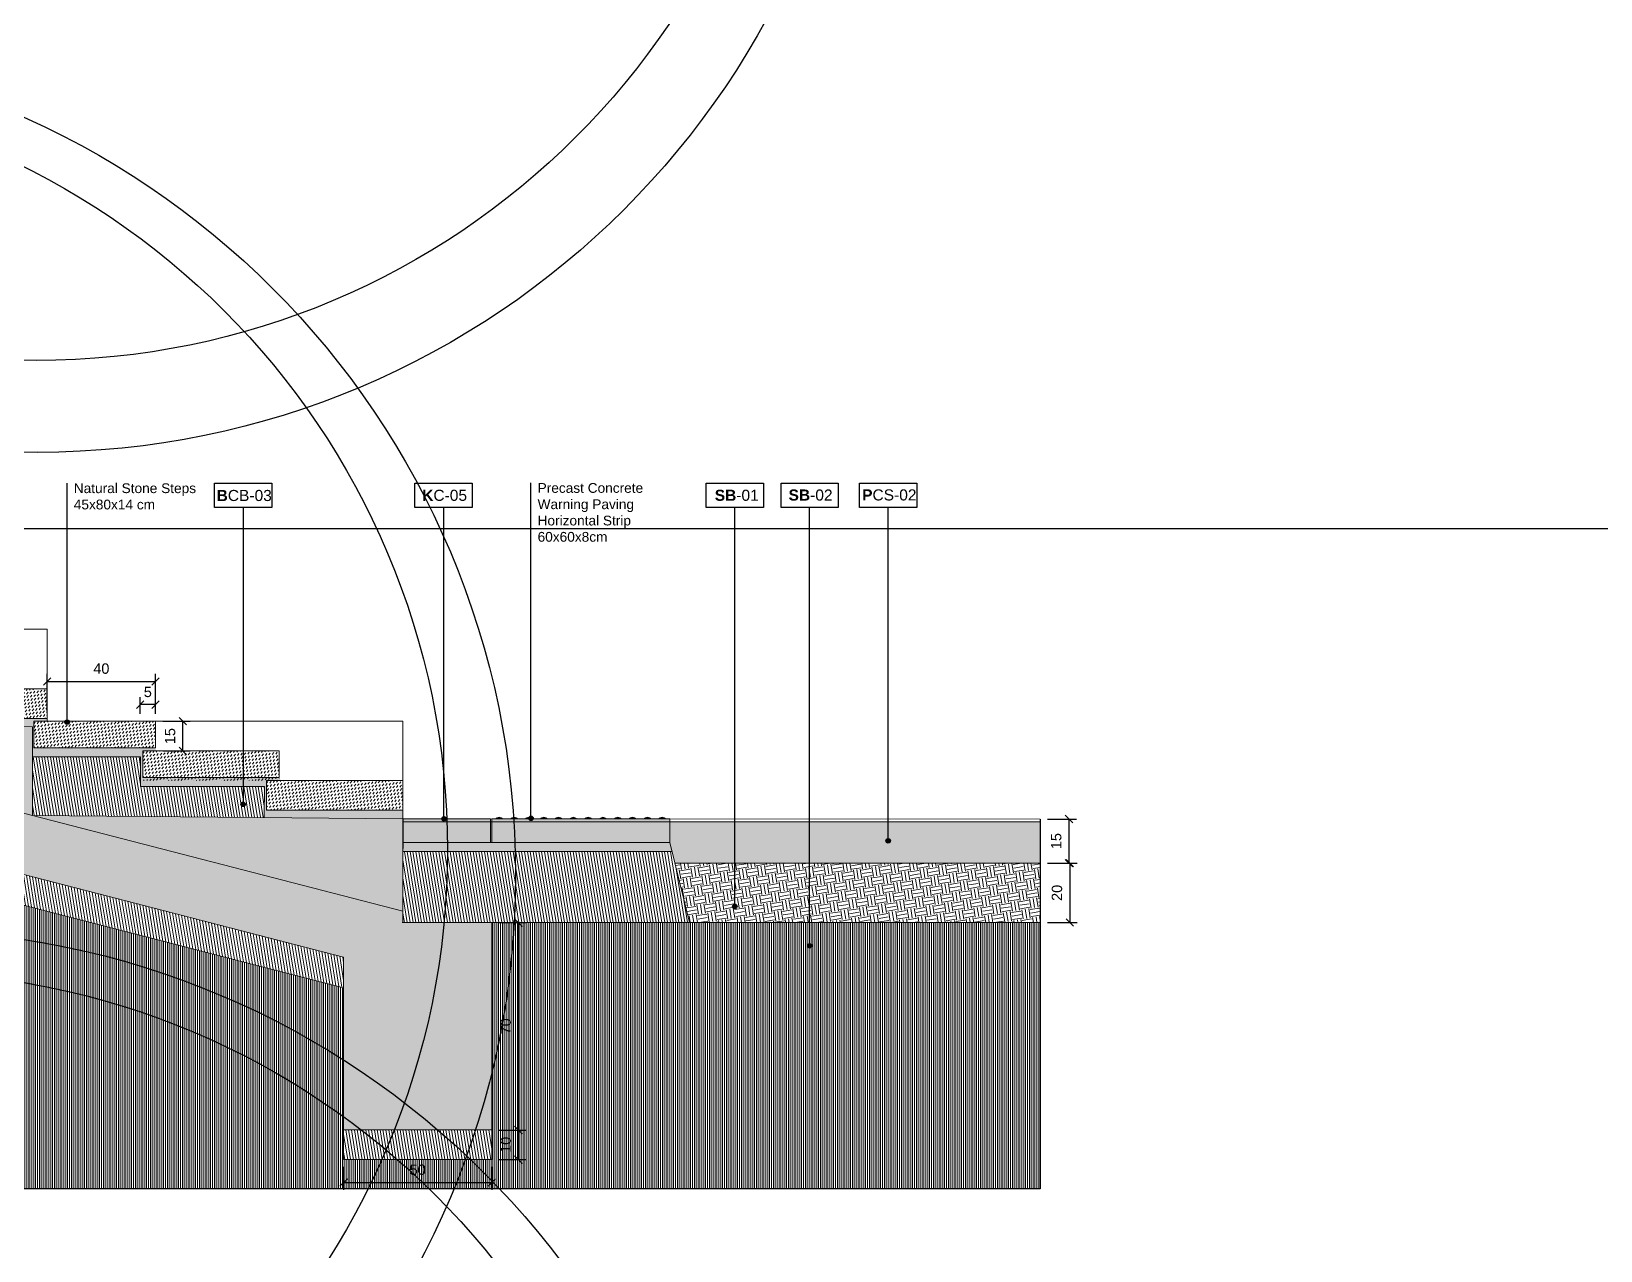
# Model space of a CAD drawing. Header units: metres. Extents: x -325 to 301, y -147 to 149.
# Drawn here: x 76.84 to 82.13, y 41.02 to 45.14 of the extents above; entities that cross this region are included whole.
import ezdxf

# ---------------------------------------------------------------- set-up
doc = ezdxf.new("R2010")
doc.units = ezdxf.units.M
doc.layers.get('Defpoints').update_dxf_attribs({"lineweight": 13})
for name, color, linetype, plot in [('-aux', 50, 'Continuous', False), ('-AUX_MON', 3, 'Continuous', False), ('-AUX_RIM', 2, 'Continuous', False), ('00-AUX', 50, 'Continuous', False)]:
    doc.layers.add(name, color=color, linetype=linetype, plot=plot)
for name, color, linetype, true_color in [('0-TX-1_25', 7, 'Continuous', 0x3f4f7f), ('3-TR-paviment fort', 7, 'Continuous', 0xd1d1d1), ('EIT_3 TR sorra', 7, 'Continuous', 0xd8ceb0)]:
    doc.layers.add(name, color=color, linetype=linetype, true_color=true_color)
doc.layers.add('03-TR-Paviment_08_Natural Stone Bleachers', color=7, linetype='Continuous', lineweight=5, true_color=0xafad9d)
doc.layers.add('3-TR tot_u', color=7, linetype='Continuous', lineweight=5, true_color=0x787878)
for name, color, linetype, lineweight in [('1-CM', 7, 'Continuous', 0), ('3-TR Formigó', 252, 'Continuous', 0), ('3-TR Seleccionat', 44, 'Continuous', 0), ('3-TR Tot-u', 37, 'Continuous', 0)]:
    doc.layers.add(name, color=color, linetype=linetype, lineweight=lineweight)
for name, color, linetype in [('1-SECCIÓ', 1, 'Continuous'), ('A-KEYPLAN_HATCH', 7, 'Continuous'), ('A_TEXT_2', 7, 'Continuous')]:
    doc.layers.add(name, color=color, linetype=linetype)
doc.styles.get("Standard").update_dxf_attribs({"font": 'arial.ttf'})
doc.dimstyles.new('ISO-25', dxfattribs={"dimtxt": 0.1, "dimasz": 0.1, "dimexe": 0.1, "dimexo": 0.1, "dimgap": 0.1, "dimtad": 1, "dimdec": 0, "dimlfac": 100, "dimzin": 9, "dimtxsty": 'Standard', "dimblk": 'OBLIQUE', "dimcen": 0.1, "dimadec": 0, "dimazin": 0, "dimtfac": 1, "dimtdec": 0, "dimtmove": 0, "dimatfit": 3, "dimldrblk": 'OBLIQUE', "dimfxl": 1, "dimarcsym": 0})

# ---------------------------------------------------------------- blocks, each defined once
blk = doc.blocks.new('hatch keyplan 2')
at = {"layer": 'A-KEYPLAN_HATCH'}
blk.add_lwpolyline([(0, 0.00548), (0.01287, 0.00548), (0.01287, 0), (0, 0)], close=True, dxfattribs=at)
blk = doc.blocks.new('hatch keyplan')
at = {"layer": 'A-KEYPLAN_HATCH'}
blk.add_blockref('hatch keyplan 2', (1.43058, 0.85215), dxfattribs=at)
blk = doc.blocks.new('SB-01')
at = {"layer": 'A-KEYPLAN_HATCH'}
blk.add_blockref('hatch keyplan', (-1.43058, -0.85215), dxfattribs=at)
at = {"layer": 'A_TEXT_2', "insert": (-0.0008, 0.00403), "char_height": 0.0025, "attachment_point": 1}
blk.add_mtext_dynamic_manual_height_columns('\\pi0.00271;{\\fArial|b1|i0|c0|p34;SB}-01', width=0.0145619, gutter_width=0.015, heights=[0], dxfattribs=at)
blk = doc.blocks.new('SB-02')
at = {"layer": 'A-KEYPLAN_HATCH'}
blk.add_blockref('hatch keyplan', (-1.43058, -0.85215), dxfattribs=at)
at = {"layer": 'A_TEXT_2', "insert": (-0.0008, 0.00408), "char_height": 0.0025, "attachment_point": 1}
blk.add_mtext_dynamic_manual_height_columns('\\pi0.00249;{\\fArial|b1|i0|c0|p34;SB}-02', width=0.0145619, gutter_width=0.015, heights=[0], dxfattribs=at)
blk = doc.blocks.new('_Oblique')
at = {"color": 0, "lineweight": -2}
blk.add_line((-0.5, -0.5), (0.5, 0.5), dxfattribs=at)
blk = doc.blocks.new('*D1786')
at = {"layer": '0-TX-1_25', "color": 0, "lineweight": -2, "transparency": 16777216}
for p, q in [((80.2652, 42.4766), (80.3624, 42.4766)), ((80.3374, 42.4766), (80.3374, 42.3273)), ((80.2652, 42.3273), (80.3624, 42.3273))]:
    blk.add_line(p, q, dxfattribs=at)
at = {"layer": 'Defpoints', "color": 0, "transparency": 16777216}
for p in [(80.2402, 42.4766), (80.2402, 42.3273), (80.3374, 42.3273)]:
    blk.add_point(p, dxfattribs=at)
at = {"layer": '0-TX-1_25', "color": 0, "lineweight": -2, "transparency": 16777216, "xscale": 0.025, "yscale": 0.025, "zscale": 0.025}
for p, rotation in [((80.3374, 42.4766), 90), ((80.3374, 42.3273), 270)]:
    blk.add_blockref('_Oblique', p, dxfattribs=dict(at, rotation=rotation))
at = {"layer": '0-TX-1_25', "color": 0, "transparency": 16777216, "insert": (80.2945, 42.402), "char_height": 0.035, "attachment_point": 5, "rotation": 90}
blk.add_mtext('15', dxfattribs=at)
blk = doc.blocks.new('*D1787')
at = {"layer": '0-TX-1_25', "color": 0, "lineweight": -2, "transparency": 16777216}
for p, q in [((80.2652, 42.3273), (80.3649, 42.3273)), ((80.3399, 42.3273), (80.3399, 42.1273)), ((80.2652, 42.1273), (80.3649, 42.1273))]:
    blk.add_line(p, q, dxfattribs=at)
at = {"layer": 'Defpoints', "color": 0, "transparency": 16777216}
for p in [(80.2402, 42.3273), (80.2402, 42.1273), (80.3399, 42.1273)]:
    blk.add_point(p, dxfattribs=at)
at = {"layer": '0-TX-1_25', "color": 0, "lineweight": -2, "transparency": 16777216, "xscale": 0.025, "yscale": 0.025, "zscale": 0.025}
for p, rotation in [((80.3399, 42.3273), 90), ((80.3399, 42.1273), 270)]:
    blk.add_blockref('_Oblique', p, dxfattribs=dict(at, rotation=rotation))
at = {"layer": '0-TX-1_25', "color": 0, "transparency": 16777216, "insert": (80.297, 42.2273), "char_height": 0.035, "attachment_point": 5, "rotation": 90}
blk.add_mtext('20', dxfattribs=at)
blk = doc.blocks.new('PCS02')
at = {"layer": 'A-KEYPLAN_HATCH'}
blk.add_blockref('hatch keyplan', (-1.43058, -0.85215), dxfattribs=at)
at = {"layer": 'A_TEXT_2', "insert": (-0.0008, 0.00411), "char_height": 0.0025, "attachment_point": 1}
blk.add_mtext_dynamic_manual_height_columns('\\pi0.00139;{\\fArial|b1|i0|c0|p34;P}CS-02', width=0.0145619, gutter_width=0.015, heights=[0], dxfattribs=at)
blk = doc.blocks.new('POINT')
at = {"layer": '0-TX-1_25'}
h = blk.add_hatch(dxfattribs=at)
h.set_pattern_fill('ANGLE', color=256)
h.set_pattern_definition([(0, (-83.747, -12.726), (0, 6.985), [5.08, -1.905]), (90, (-83.747, -12.726), (-6.985, 4e-16), [5.08, -1.905])])
edge = h.paths.add_edge_path()
edge.add_arc((0, 0), 0.0075, 0, 360)
h = blk.add_hatch(color=256, dxfattribs=at)
h.dxf.hatch_style = 1
edge = h.paths.add_edge_path()
edge.add_arc((0, 0), 0.0075, 0, 360)
blk.add_circle((0, 0), 0.0075, dxfattribs=at)
blk = doc.blocks.new('B-CB03')
at = {"layer": 'A-KEYPLAN_HATCH'}
blk.add_blockref('hatch keyplan', (-1.43058, -0.85215), dxfattribs=at)
at = {"layer": 'A_TEXT_2', "insert": (-0.0008, 0.00398), "char_height": 0.0025, "attachment_point": 1}
blk.add_mtext_dynamic_manual_height_columns('\\pi0.00128;{\\fArial|b1|i0|c0|p34;B}CB-03', width=0.0145619, gutter_width=0.015, heights=[0], dxfattribs=at)
blk = doc.blocks.new('*D1788')
at = {"layer": '0-TX-1_25', "color": 0, "lineweight": -2, "transparency": 16777216}
for p, q in [((76.8901, 42.8412), (76.8901, 42.9662)), ((76.8901, 42.9412), (77.2552, 42.9412)), ((77.2552, 42.8412), (77.2552, 42.9662))]:
    blk.add_line(p, q, dxfattribs=at)
at = {"layer": 'Defpoints', "color": 0, "transparency": 16777216}
for p in [(77.2552, 42.9412), (76.8901, 42.8062), (77.2552, 42.8062)]:
    blk.add_point(p, dxfattribs=at)
at = {"layer": '0-TX-1_25', "color": 0, "lineweight": -2, "transparency": 16777216, "xscale": 0.025, "yscale": 0.025, "zscale": 0.025, "rotation": 180}
blk.add_blockref('_Oblique', (76.8901, 42.9412), dxfattribs=at)
at = {"layer": '0-TX-1_25', "color": 0, "lineweight": -2, "transparency": 16777216, "xscale": 0.025, "yscale": 0.025, "zscale": 0.025}
blk.add_blockref('_Oblique', (77.2552, 42.9412), dxfattribs=at)
at = {"layer": '0-TX-1_25', "color": 0, "transparency": 16777216, "insert": (77.0727, 42.9841), "char_height": 0.035, "attachment_point": 5}
blk.add_mtext('40', dxfattribs=at)
blk = doc.blocks.new('*D1789')
at = {"layer": '0-TX-1_25', "color": 0, "lineweight": -2, "transparency": 16777216}
for p, q in [((77.2802, 42.8067), (77.3725, 42.8067)), ((77.3475, 42.7062), (77.3475, 42.8067)), ((77.2802, 42.7062), (77.3725, 42.7062))]:
    blk.add_line(p, q, dxfattribs=at)
at = {"layer": 'Defpoints', "color": 0, "transparency": 16777216}
for p in [(77.2552, 42.8067), (77.3475, 42.8067), (77.2552, 42.7062)]:
    blk.add_point(p, dxfattribs=at)
at = {"layer": '0-TX-1_25', "color": 0, "lineweight": -2, "transparency": 16777216, "xscale": 0.025, "yscale": 0.025, "zscale": 0.025}
for p, rotation in [((77.3475, 42.8067), 90), ((77.3475, 42.7062), 270)]:
    blk.add_blockref('_Oblique', p, dxfattribs=dict(at, rotation=rotation))
at = {"layer": '0-TX-1_25', "color": 0, "transparency": 16777216, "insert": (77.3047, 42.7564), "char_height": 0.035, "attachment_point": 5, "rotation": 90}
blk.add_mtext('15', dxfattribs=at)
blk = doc.blocks.new('*D1790')
at = {"layer": '0-TX-1_25', "color": 0, "lineweight": -2, "transparency": 16777216}
for p, q in [((77.204, 42.8317), (77.204, 42.8876)), ((77.2552, 42.8317), (77.2552, 42.8876)), ((77.2552, 42.8626), (77.204, 42.8626))]:
    blk.add_line(p, q, dxfattribs=at)
at = {"layer": 'Defpoints', "color": 0, "transparency": 16777216}
for p in [(77.204, 42.8626), (77.204, 42.8067), (77.2552, 42.8067)]:
    blk.add_point(p, dxfattribs=at)
at = {"layer": '0-TX-1_25', "color": 0, "lineweight": -2, "transparency": 16777216, "xscale": 0.025, "yscale": 0.025, "zscale": 0.025, "rotation": 180}
blk.add_blockref('_Oblique', (77.204, 42.8626), dxfattribs=at)
at = {"layer": '0-TX-1_25', "color": 0, "lineweight": -2, "transparency": 16777216, "xscale": 0.025, "yscale": 0.025, "zscale": 0.025}
blk.add_blockref('_Oblique', (77.2552, 42.8626), dxfattribs=at)
at = {"layer": '0-TX-1_25', "color": 0, "transparency": 16777216, "insert": (77.2296, 42.9054), "char_height": 0.035, "attachment_point": 5}
blk.add_mtext('5', dxfattribs=at)
blk = doc.blocks.new('*U1805')
at = {"layer": '3-TR-paviment fort'}
blk.add_hatch(color=256, dxfattribs=at).paths.add_polyline_path([(0.025, 0), (0.05, 0, 0.4)])
blk.add_lwpolyline([(0.025, 0), (0.05, 0)])
blk.add_arc((0.0375, -0.013125), 0.018125, 46.397181, 133.602819)
blk = doc.blocks.new('*U1806')
at = {"color": 0, "linetype": 'ByBlock', "lineweight": -2, "transparency": 16777216}
for p in [(0, 0.08), (0.05, 0.08), (0.1, 0.08), (0.15, 0.08), (0.2, 0.08), (0.25, 0.08), (0.3, 0.08), (0.35, 0.08), (0.4, 0.08), (0.45, 0.08), (0.5, 0.08), (0.55, 0.08)]:
    blk.add_blockref('*U1805', p, dxfattribs=at)
blk = doc.blocks.new('Warning Surface 600x600x80')
at = {"layer": '3-TR-paviment fort'}
blk.add_hatch(color=256, dxfattribs=at).paths.add_polyline_path([(0, 0.08), (0.6, 0.08), (0.6, 0), (0.0002, 0.0006)])
blk.add_lwpolyline([(0, 0.08), (0.6, 0.08)])
at = {"layer": '1-CM'}
blk.add_lwpolyline([(0.6, 0.08), (0, 0.08), (0, 0), (0.6, 0)], close=True, dxfattribs=at)
blk.add_blockref('*U1806', (-0.0125, 0))
blk = doc.blocks.new('K04')
at = {"layer": 'A-KEYPLAN_HATCH'}
blk.add_blockref('hatch keyplan', (-1.42958, -0.85215), dxfattribs=at)
at = {"layer": 'A_TEXT_2', "insert": (0.0002, 0.00402), "char_height": 0.0025, "attachment_point": 1}
blk.add_mtext_dynamic_manual_height_columns('\\pi0.00244;{\\fArial|b1|i0|c0|p34;K}C-05', width=0.0145619, gutter_width=0.015, heights=[0], dxfattribs=at)
blk = doc.blocks.new('*D2955')
at = {"layer": '0-TX-1_25', "color": 0, "lineweight": -2, "transparency": 16777216}
for p, q in [((77.8902, 41.3023), (77.8902, 41.2246)), ((78.3902, 41.3023), (78.3902, 41.2246)), ((77.8902, 41.2496), (78.3902, 41.2496))]:
    blk.add_line(p, q, dxfattribs=at)
at = {"layer": 'Defpoints', "color": 0, "transparency": 16777216}
for p in [(77.8902, 41.3273), (78.3902, 41.3273), (78.3902, 41.2496)]:
    blk.add_point(p, dxfattribs=at)
at = {"layer": '0-TX-1_25', "color": 0, "lineweight": -2, "transparency": 16777216, "xscale": 0.025, "yscale": 0.025, "zscale": 0.025, "rotation": 180}
blk.add_blockref('_Oblique', (77.8902, 41.2496), dxfattribs=at)
at = {"layer": '0-TX-1_25', "color": 0, "lineweight": -2, "transparency": 16777216, "xscale": 0.025, "yscale": 0.025, "zscale": 0.025}
blk.add_blockref('_Oblique', (78.3902, 41.2496), dxfattribs=at)
at = {"layer": '0-TX-1_25', "color": 0, "transparency": 16777216, "insert": (78.1402, 41.2925), "char_height": 0.035, "attachment_point": 5}
blk.add_mtext('50', dxfattribs=at)
blk = doc.blocks.new('*D2956')
at = {"layer": '0-TX-1_25', "color": 0, "lineweight": -2, "transparency": 16777216}
for p, q in [((78.4152, 42.1268), (78.5047, 42.1268)), ((78.4797, 42.1268), (78.4797, 41.4268)), ((78.4149, 41.4268), (78.5047, 41.4268))]:
    blk.add_line(p, q, dxfattribs=at)
at = {"layer": 'Defpoints', "color": 0, "transparency": 16777216}
for p in [(78.3902, 42.1268), (78.3899, 41.4268), (78.4797, 41.4268)]:
    blk.add_point(p, dxfattribs=at)
at = {"layer": '0-TX-1_25', "color": 0, "lineweight": -2, "transparency": 16777216, "xscale": 0.025, "yscale": 0.025, "zscale": 0.025}
for p, rotation in [((78.4797, 42.1268), 90), ((78.4797, 41.4268), 270)]:
    blk.add_blockref('_Oblique', p, dxfattribs=dict(at, rotation=rotation))
at = {"layer": '0-TX-1_25', "color": 0, "transparency": 16777216, "insert": (78.4368, 41.7768), "char_height": 0.035, "attachment_point": 5, "rotation": 90}
blk.add_mtext('70', dxfattribs=at)
blk = doc.blocks.new('*D2957')
at = {"layer": '0-TX-1_25', "color": 0, "lineweight": -2, "transparency": 16777216}
for p, q in [((78.4149, 41.4268), (78.5047, 41.4268)), ((78.4797, 41.4268), (78.4797, 41.3268)), ((78.4149, 41.3268), (78.5047, 41.3268))]:
    blk.add_line(p, q, dxfattribs=at)
at = {"layer": 'Defpoints', "color": 0, "transparency": 16777216}
for p in [(78.3899, 41.4268), (78.3899, 41.3268), (78.4797, 41.3268)]:
    blk.add_point(p, dxfattribs=at)
at = {"layer": '0-TX-1_25', "color": 0, "lineweight": -2, "transparency": 16777216, "xscale": 0.025, "yscale": 0.025, "zscale": 0.025}
for p, rotation in [((78.4797, 41.4268), 90), ((78.4797, 41.3268), 270)]:
    blk.add_blockref('_Oblique', p, dxfattribs=dict(at, rotation=rotation))
at = {"layer": '0-TX-1_25', "color": 0, "transparency": 16777216, "insert": (78.4368, 41.3768), "char_height": 0.035, "attachment_point": 5, "rotation": 90}
blk.add_mtext('10', dxfattribs=at)
blk = doc.blocks.new('*D2963')
at = {"layer": '0-TX-1_25', "color": 0, "lineweight": -2, "transparency": 16777216}
blk.add_arc((80.5151, 41.2288), 5.1125, 165.5132, 180, dxfattribs=at)
at = {"layer": 'Defpoints', "color": 0, "transparency": 16777216}
for p in [(74.4402, 42.7984), (75.4751, 42.0865), (77.8902, 41.907), (73.2402, 41.2288), (80.2402, 41.2288)]:
    blk.add_point(p, dxfattribs=at)
at = {"layer": '0-TX-1_25', "color": 0, "lineweight": -2, "transparency": 16777216, "xscale": 0.025, "yscale": 0.025, "zscale": 0.025}
for p, rotation in [((75.5652, 42.5077), 75.51320221537314), ((75.4026, 41.2288), 270.0000000125842)]:
    blk.add_blockref('_Oblique', p, dxfattribs=dict(at, rotation=rotation))
at = {"layer": '0-TX-1_25', "color": 0, "transparency": 16777216, "insert": (75.4012, 41.8788), "char_height": 0.035, "attachment_point": 5, "rotation": 82.7566}
blk.add_mtext('14°', dxfattribs=at)

msp = doc.modelspace()

# ---------------------------------------------------------------- hatches: boundary and pattern name
at = {"layer": '03-TR-Paviment_08_Natural Stone Bleachers'}
h = msp.add_hatch(dxfattribs=at)
h.set_pattern_fill('DASH', color=256, scale=0.002611, angle=232.4264, style=0, double=1)
h.set_pattern_definition([(232.4264096, (-77.3566826, -80.470942), (0.00151523477, -0.01162470696), [0.0082894435, -0.0082894435])])
h.paths.add_polyline_path([(76.4301, 42.9162), (76.4301, 42.8162), (76.8901, 42.8162), (76.89, 42.9162)])
h = msp.add_hatch(dxfattribs=at)
h.set_pattern_fill('DASH', color=256, scale=0.002611, angle=232.4264, style=0, double=1)
h.set_pattern_definition([(232.4264096, (-76.9416075, -80.580538), (0.00151523477, -0.01162470696), [0.0082894435, -0.0082894435])])
h.paths.add_polyline_path([(76.8452, 42.8066), (76.8452, 42.7167), (77.2553, 42.7167), (77.2552, 42.8066)])
h = msp.add_hatch(dxfattribs=at)
h.set_pattern_fill('DASH', color=256, scale=0.002611, angle=232.4264, style=0, double=1)
h.set_pattern_definition([(232.4264096, (-76.574118, -80.680983), (0.00151523477, -0.01162470696), [0.0082894435, -0.0082894435])])
h.paths.add_polyline_path([(77.2127, 42.7062), (77.2127, 42.6062), (77.6727, 42.6062), (77.6726, 42.7062)])
h = msp.add_hatch(dxfattribs=at)
h.set_pattern_fill('DASH', color=256, scale=0.002611, angle=232.4264, style=0, double=1)
h.set_pattern_definition([(232.4264096, (-76.156618, -80.780984), (0.00151523477, -0.01162470696), [0.0082894435, -0.0082894435])])
h.paths.add_polyline_path([(77.6302, 42.6062), (77.6302, 42.5062), (78.0902, 42.5062), (78.0901, 42.6062)])
at = {"layer": '3-TR Formigó'}
h = msp.add_hatch(dxfattribs=at)
h.set_pattern_fill('ANSI31', color=256, scale=0.003, angle=234.1752)
h.set_pattern_definition([(279.175244, (-134.868679, -1.071696), (0.00940313004, 0.0015188056), [])])
h.paths.add_polyline_path([(77.8902, 42.0103), (74.4402, 42.9017), (74.3403, 42.8985), (74.3403, 42.7985), (74.4402, 42.7984), (77.8902, 41.907)])
h = msp.add_hatch(dxfattribs=at)
h.set_pattern_fill('ANSI31', color=256, scale=0.003, angle=234.1752)
h.set_pattern_definition([(279.175244, (0, 0.35), (0.00940313, 0.0015188056), [])])
h.paths.add_polyline_path([(76.8402, 42.6867), (76.8402, 42.4881), (77.6219, 42.4814), (77.6227, 42.5862), (77.2052, 42.5862), (77.2052, 42.6867)])
h = msp.add_hatch(dxfattribs=at)
h.set_pattern_fill('ANSI31', color=256, scale=0.003, angle=234.1752, style=0)
h.set_pattern_definition([(279.17524, (77.677238, 42.087461), (0.00940313, 0.001518806), [])])
h.paths.add_polyline_path([(78.9976, 42.3673), (78.0902, 42.3673), (78.0902, 42.1273), (79.057, 42.1273)])
h = msp.add_hatch(dxfattribs=at)
h.set_pattern_fill('ANSI31', color=256, scale=0.003, angle=234.1752)
h.set_pattern_definition([(279.175244, (-131.318743, -2.542862), (0.00940313004, 0.0015188056), [])])
h.paths.add_polyline_path([(78.3902, 41.4273), (77.8902, 41.4273), (77.8902, 41.3273), (78.3902, 41.3273)])
at = {"layer": '3-TR Seleccionat'}
h = msp.add_hatch(dxfattribs=at)
h.set_pattern_fill('ANSI31', color=256, scale=0.002, angle=45)
h.set_pattern_definition([(90, (-0.1555296, -7.2182034), (-0.00635, 0), [])])
h.paths.add_polyline_path([(77.8902, 41.3266), (77.8902, 41.907), (74.4402, 42.7984), (74.3403, 42.7985), (74.3404, 42.3085), (73.5402, 42.3085), (73.5402, 42.9271), (73.2419, 42.927), (73.2402, 41.2288), (80.2402, 41.2288), (80.2402, 42.1273), (78.3892, 42.1273), (78.3913, 41.3281)])
at = {"layer": '3-TR Tot-u'}
h = msp.add_hatch(dxfattribs=at)
h.set_pattern_fill('EARTH', color=256, scale=0.005, angle=-80.8248)
h.set_pattern_definition([(279.175244, (-133.442698, -10.569464), (0.036406452, -0.0262810815), [0.03175, -0.03175]), (279.175244, (-133.430944, -10.567565), (0.036406452, -0.0262810815), [0.03175, -0.03175]), (279.175244, (-133.41919, -10.565667), (0.036406452, -0.0262810815), [0.03175, -0.03175]), (9.175244, (-133.41464, -10.568952), (0.0262810815, 0.036406452), [0.03175, -0.03175]), (9.175244, (-133.41274, -10.580706), (0.0262810815, 0.036406452), [0.03175, -0.03175]), (9.175244, (-133.410842, -10.59246), (0.0262810815, 0.036406452), [0.03175, -0.03175])])
h.paths.add_polyline_path([(79.0075, 42.3273), (79.057, 42.1273), (80.2402, 42.1273), (80.2402, 42.3273)])
at = {"layer": '3-TR tot_u'}
h = msp.add_hatch(dxfattribs=at)
h.set_pattern_fill('AR-CONC', color=256, scale=0.00025, angle=90.2657)
h.set_pattern_definition([(75.8232515, (-654.87838, 134.135865), (0.0427337736, 0.0162528873), [0.0047625, -0.0523875]), (20.8232515, (-654.87838, 134.135865), (-0.0287369414, 0.039156599), [0.00381, -0.041910146]), (126.274696, (-654.87482, 134.13722), (0.013996833, 0.0554094846), [0.0040475022, -0.0445225611]), (72.0074515, (-654.883914, 134.147296), (0.0655807845, 0.0200592483), [0.00714375, -0.07858125]), (122.458809, (-654.87845, 134.14897), (0.0264798784, 0.0815327644), [0.006071256, -0.066783902]), (17.007403, (-654.883914, 134.147296), (0.0264798784, 0.0815327644), [0.005714992, -0.062864933]), (46.8232515, (-654.876815, 134.147204), (0.0452552119, -0.0065026301), [0.0047625, -0.0523875]), (351.8232515, (-654.876815, 134.147204), (-0.0061502535, 0.04817902), [0.00381, -0.04191]), (97.2746965, (-654.873044, 134.146663), (0.0391049582, 0.0416763902), [0.0040475022, -0.0445224844]), (63.3232515, (-654.878382, 134.135865), (-0.00851292277, 0.01936423314), [0, -0.041402, 0, -0.042545, 0, -0.04206875]), (33.3232515, (-654.878382, 134.135865), (0.0041272223, 0.02982078915), [0, -0.024257, 0, -0.0404495, 0, -0.01603375]), (353.3232515, (-654.891128, 134.129696), (0.031136555, 0.0134765238), [0, -0.015875, 0, -0.04953, 0, -0.0657225]), (343.3232515, (-654.896844, 134.12693), (0.030565405, 0.0218529991), [0, -0.0206375, 0, -0.032893, 0, -0.0466725])])
h.paths.add_polyline_path([(74.4402, 42.9017), (77.8902, 42.0103), (77.8902, 41.4273), (78.3902, 41.4273), (78.3902, 42.1273), (78.0902, 42.1281), (78.0902, 42.4773), (77.6219, 42.4809), (76.8402, 42.4881), (76.8402, 42.6867), (76.8401, 42.7873), (75.6401, 42.7987), (75.6429, 43.0967), (73.5402, 43.1082), (73.5402, 42.4082), (74.3404, 42.4081), (74.3404, 42.9017)])
h = msp.add_hatch(dxfattribs=at)
h.set_pattern_fill('AR-CONC', color=256, scale=0.00025, angle=89.8705)
h.set_pattern_definition([(75.416951978, (264932.905865, -740268.020763), (0.042847951724, 0.0159494447276), [0.0047625, -0.0523875]), (20.416951978, (264932.905865, -740268.020763), (-0.0284585513776, 0.0393593941472), [0.00381, -0.0419101460425]), (125.868396678, (264932.909436, -740268.019433), (0.0143894010735, 0.0553088370647), [0.0040475022, -0.04452256115]), (71.601151978, (264932.900414, -740268.00929), (0.0657213798154, 0.0195936971874), [0.00714375, -0.07858125]), (122.052509588, (264932.90589, -740268.00766), (0.027057378225, 0.081342940127), [0.006071255785, -0.06678390204]), (16.601103148, (264932.900414, -740268.00929), (0.0270573782294, 0.0813429401255), [0.0057149917675, -0.06286493298]), (46.416951978, (264932.907512, -740268.009434), (0.045207962539, -0.0068233806194), [0.0047625, -0.0523875]), (351.416951978, (264932.90751, -740268.009434), (-0.005808451532, 0.048221421475), [0.00381, -0.04191]), (96.868396978, (264932.91128, -740268.010003), (0.0393995108286, 0.041398041034), [0.0040475022, -0.0445224844]), (62.916951978, (264932.905865, -740268.020763), (-0.00837539297598, 0.01942411315358), [0, -0.041402, 0, -0.042545, 0, -0.04206875]), (32.916951978, (264932.905865, -740268.020763), (0.0043385838535, 0.0297907723876), [0, -0.024257, 0, -0.0404495, 0, -0.01603375]), (352.916951978, (264932.893075, -740268.02684), (0.03123133691458, 0.01325538927637), [0, -0.015875, 0, -0.04953, 0, -0.0657225]), (342.916951978, (264932.88734, -740268.029566), (0.0307196005672, 0.0216357041141), [0, -0.0206375, 0, -0.032893, 0, -0.0466725])])
h.paths.add_polyline_path([(78.0902, 42.3581), (78.0902, 42.3973), (78.9902, 42.3973), (79.0074, 42.3277), (80.2402, 42.3273), (80.2402, 42.4673), (78.0901, 42.4673)])
h = msp.add_hatch(dxfattribs=at)
h.set_pattern_fill('AR-CONC', color=256, scale=9e-05, angle=90.2664)
h.set_pattern_definition([(140.266414, (-5.18903, 19.580937), (0.0013582613, 0.0164031132), [0.0017145, -0.0188595]), (85.266414, (-5.18903, 19.580937), (-0.0171801815, -0.0032518273), [0.0013716, -0.0150876526]), (190.71786, (-5.188916, 19.582304), (-0.0158219194, 0.0131512858), [0.0014571008, -0.016028122]), (136.450614, (-5.193602, 19.580916), (0.003670327, 0.024414444), [0.00257175, -0.02828925]), (186.901972, (-5.193296, 19.58295), (-0.0223674596, 0.021262598), [0.002185652, -0.024042205]), (81.450565, (-5.193602, 19.580916), (-0.0223674596, 0.021262598), [0.002057397, -0.022631376]), (111.266414, (-5.192469, 19.583207), (0.0091403206, 0.0136879438), [0.0017145, -0.0188595]), (56.266414, (-5.19247, 19.583207), (-0.0166026007, 0.0054850432), [0.0013716, -0.0150876]), (161.71786, (-5.191708, 19.584348), (-0.0074622802, 0.019172987), [0.0014571008, -0.0160280944]), (127.766414, (-5.1890297, 19.580937), (-0.00761116375, 0.0002425866), [0, -0.01490472, 0, -0.0153162, 0, -0.01514475]), (97.766414, (-5.18903, 19.580937), (-0.009044117, 0.0059717809), [0, -0.00873252, 0, -0.01456182, 0, -0.00577215]), (57.766414, (-5.189006, 19.5758395), (0.0004588393, 0.012205419), [0, -0.005715, 0, -0.0178308, 0, -0.0236601]), (47.766414, (-5.188995, 19.573554), (-0.0023503487, 0.0133208417), [0, -0.0074295, 0, -0.01184148, 0, -0.0168021])])
h.paths.add_polyline_path([(78.9976, 42.3673), (78.9902, 42.3973), (78.0902, 42.3973), (78.0902, 42.3673)])
at = {"layer": '3-TR-paviment fort'}
msp.add_hatch(color=256, dxfattribs=at).paths.add_polyline_path([(78.0902, 42.4773), (78.0902, 42.3973), (78.3852, 42.3974), (78.3852, 42.4773), (78.2402, 42.4773)])
at = {"layer": 'EIT_3 TR sorra'}
h = msp.add_hatch(dxfattribs=at)
h.set_pattern_fill('ANSI36', color=256, scale=0.002552, angle=-1.141, style=0, double=1)
h.set_pattern_definition([(43.85896, (73.052903, 46.8694085), (0.004609074, 0.015664162), [0.020252618, -0.004050524, 0, -0.004050524])])
h.paths.add_polyline_path([(76.4301, 42.8162), (76.4301, 42.9162), (76.478, 42.9162), (76.4726, 42.9262), (76.4301, 42.9262), (76.0126, 42.9262), (76.0126, 43.0162), (76.057, 43.0162), (76.0552, 43.0268), (76.0126, 43.0268), (75.6452, 43.0268), (75.6452, 43.1166), (75.6402, 43.1167), (75.6402, 42.9968), (76.0052, 42.9968), (76.0052, 42.8962), (76.4227, 42.8966), (76.4218, 42.7914), (76.8402, 42.7874), (76.8402, 42.8069), (76.8901, 42.8067), (76.8901, 42.8162)])
h = msp.add_hatch(dxfattribs=at)
h.set_pattern_fill('ANSI36', color=256, scale=0.002552, angle=-1.141, style=0, double=1)
h.set_pattern_definition([(43.85896, (74.252968, 46.559367), (0.004609074, 0.015664162), [0.020252618, -0.004050524, 0, -0.004050524])])
h.paths.add_polyline_path([(77.6302, 42.5062), (77.6302, 42.6062), (77.6781, 42.6062), (77.6727, 42.6162), (77.6302, 42.6162), (77.2127, 42.6162), (77.2127, 42.7062), (77.2571, 42.7062), (77.2552, 42.7167), (77.2127, 42.7167), (76.8452, 42.7167), (76.8452, 42.8066), (76.8402, 42.8067), (76.8402, 42.6867), (77.2052, 42.6867), (77.2052, 42.5862), (77.6227, 42.5866), (77.6219, 42.4814), (78.0901, 42.4773), (78.0902, 42.5062)])

# ---------------------------------------------------------------- linework, layer by layer
at = {"layer": '-aux'}
msp.add_line((78.0902, 42.4773), (78.0902, 42.3773), dxfattribs=at)
msp.add_lwpolyline([(12.2345, 43.4567), (142.2345, 43.4567)], dxfattribs=at)
at = {"layer": '-AUX_MON'}
for centre, radius in [((76.8569, 46.5135), 2.7993), ((76.8531, 46.5976), 2.5735), ((76.3843, 39.3031), 2.7993), ((76.3804, 39.3872), 2.5735)]:
    msp.add_circle(centre, radius, dxfattribs=at)
at = {"layer": '-AUX_RIM'}
for centre, radius in [((75.671, 42.2884), 2.7993), ((75.6672, 42.3725), 2.5735)]:
    msp.add_circle(centre, radius, dxfattribs=at)
at = {"layer": '0-TX-1_25'}
for points in [[(76.9573, 42.8035), (76.9573, 43.6097)], [(78.5222, 42.4789), (78.5222, 43.6115)], [(77.551, 43.5277), (77.551, 42.526)], [(78.2272, 43.5277), (78.2269, 42.4773)], [(79.2102, 42.182), (79.2102, 43.5277)], [(79.4625, 42.0488), (79.4625, 43.5277)], [(79.7273, 42.4031), (79.7273, 43.5277)]]:
    msp.add_lwpolyline(points, dxfattribs=at)
at = {"layer": '00-AUX'}
msp.add_lwpolyline([(80.2402, 41.2288), (73.2402, 41.2288)], dxfattribs=at)
at = {"layer": '1-CM'}
for p, q in [((78.0902, 42.4773), (80.2402, 42.4766)), ((78.0902, 42.4673), (80.2402, 42.4673)), ((80.2402, 42.3273), (79.0075, 42.3273)), ((78.0881, 42.1273), (80.2402, 42.1273))]:
    msp.add_line(p, q, dxfattribs=at)
at = {"layer": '1-CM', "color": 251, "true_color": 0x636466}
msp.add_lwpolyline([(74.4402, 43.1082), (78.0902, 42.1652)], dxfattribs=at)
at = {"layer": '1-CM'}
for points in [[(76.8452, 42.8067), (76.8901, 42.8067), (76.89, 43.1169), (75.6402, 43.1169), (75.6402, 42.7982), (76.8402, 42.7874), (76.8402, 42.7874)], [(74.3403, 42.7985), (74.4402, 42.7984), (77.8902, 41.907)], [(76.8402, 42.7874), (76.8402, 42.4881), (78.0902, 42.4773), (78.0901, 42.8069), (76.8452, 42.8069)], [(76.8402, 42.6867), (77.2052, 42.6867), (77.2052, 42.5862), (77.6227, 42.5862)], [(77.6227, 42.5862), (77.6219, 42.4809)], [(77.0902, 42.217), (75.7685, 42.5585)], [(76.8402, 42.5181), (76.8402, 42.4881), (78.0902, 42.4773), (78.0902, 42.5062)], [(78.0902, 42.4963), (78.0902, 42.3545)], [(78.0902, 42.4773), (78.0902, 42.1273)], [(78.0903, 42.3773), (78.0902, 42.2786)], [(78.0902, 42.3673), (78.0902, 42.1273)], [(78.0902, 42.1973), (78.0902, 42.3673)], [(78.0902, 42.3673), (78.9976, 42.3673)], [(77.0902, 42.217), (77.8902, 42.0103)], [(78.0902, 42.1652), (78.0902, 42.1273), (78.3902, 42.1273), (78.3902, 41.4273), (77.8902, 41.4273), (77.8902, 42.0103)], [(77.8902, 41.4273), (77.8902, 41.3273), (78.3902, 41.3273), (78.3902, 41.4273)]]:
    msp.add_lwpolyline(points, dxfattribs=at)
for points in [[(76.8901, 42.8162), (76.8901, 42.9162), (76.4301, 42.9162), (76.4301, 42.8162)], [(77.2552, 42.7167), (77.2552, 42.8067), (76.8452, 42.8067), (76.8452, 42.7167)], [(77.6727, 42.6162), (77.6727, 42.7062), (77.2127, 42.7062), (77.2127, 42.6162)], [(78.0902, 42.5062), (78.0902, 42.6062), (77.6302, 42.6062), (77.6302, 42.5062)], [(78.0902, 42.4773), (78.0902, 42.3973), (78.3852, 42.3974), (78.3852, 42.4773), (78.0902, 42.4773)], [(78.9902, 42.3973), (79.057, 42.1273), (78.0902, 42.1273), (78.0902, 42.3973)]]:
    msp.add_lwpolyline(points, close=True, dxfattribs=at)
at = {"layer": '1-SECCIÓ'}
msp.add_line((80.2402, 42.4766), (80.2402, 41.2288), dxfattribs=at)

# ---------------------------------------------------------------- block references
at = {"color": 244, "true_color": 0x991b1e, "xscale": 14.99999999999007, "yscale": 14.99999999999007, "zscale": 14.99999999999007}
msp.add_blockref('PCS02', (79.6307, 43.5277), dxfattribs=at)
at = {"layer": '0-TX-1_25', "xscale": 15, "yscale": 15, "zscale": 15}
for name, p in [('B-CB03', (77.4544, 43.5277)), ('K04', (78.1156, 43.5277)), ('SB-01', (79.1136, 43.5277)), ('SB-02', (79.366, 43.5277))]:
    msp.add_blockref(name, p, dxfattribs=at)
at = {"layer": '0-TX-1_25'}
for p in [(76.9573, 42.8035), (77.551, 42.526), (78.229, 42.4773), (78.5222, 42.4789), (79.7273, 42.4031), (79.2102, 42.182), (79.4625, 42.0488)]:
    msp.add_blockref('POINT', p, dxfattribs=at)
at = {"layer": '1-CM'}
msp.add_blockref('Warning Surface 600x600x80', (78.3902, 42.3973), dxfattribs=at)

# ---------------------------------------------------------------- texts
at = {"layer": '0-TX-1_25', "char_height": 0.033, "attachment_point": 1}
for s, insert in [('Natural Stone Steps 45x80x14 cm', (76.9797, 43.6097)), ('Precast Concrete Warning Paving\\PHorizontal Strip 60x60x8cm', (78.5446, 43.6106))]:
    msp.add_mtext_dynamic_manual_height_columns(s, width=0.514074, gutter_width=12.5, heights=[0], dxfattribs=dict(at, insert=insert))

# ---------------------------------------------------------------- dimensions: what is measured, and where the dimension line sits
at = {"layer": '0-TX-1_25'}
dim = msp.add_linear_dim(base=(77.2552, 42.9412), p1=(76.8901, 42.8062), p2=(77.2552, 42.8062), text='40', dimstyle='ISO-25', override={"dimtxt": 0.035, "dimasz": 0.025, "dimexe": 0.025, "dimexo": 0.025, "dimgap": 0.025, "dimblk1": 'Oblique', "dimblk2": 'Oblique', "dimsah": 1, "dimfxl": 0.1, "dimfxlon": 1, "dimarcsym": 1}, dxfattribs=at)
dim.commit()
dim.dimension.update_dxf_attribs({"geometry": '*D1788', "text_midpoint": (77.0727, 42.9841)})
dim = msp.add_linear_dim(base=(77.204, 42.8626), p1=(77.2552, 42.8067), p2=(77.204, 42.8067), dimstyle='ISO-25', override={"dimtxt": 0.035, "dimasz": 0.025, "dimexe": 0.025, "dimexo": 0.025, "dimgap": 0.025, "dimblk1": 'Oblique', "dimblk2": 'Oblique', "dimsah": 1, "dimfxl": 0.1, "dimfxlon": 1, "dimarcsym": 1}, dxfattribs=at)
dim.commit()
dim.dimension.update_dxf_attribs({"geometry": '*D1790', "text_midpoint": (77.2296, 42.8626), "dimtype": 160})
dim = msp.add_angular_dim_2l(base=(75.4751, 42.0865), line1=((80.2402, 41.2288), (73.2402, 41.2288)), line2=((74.4402, 42.7984), (77.8902, 41.907)), dimstyle='ISO-25', override={"dimtxt": 0.035, "dimasz": 0.025, "dimexe": 0.025, "dimexo": 0.025, "dimgap": 0.025, "dimblk1": 'Oblique', "dimblk2": 'Oblique', "dimsah": 1, "dimfxl": 0.1, "dimfxlon": 1, "dimarcsym": 1}, dxfattribs=at)
dim.commit()
dim.dimension.update_dxf_attribs({"geometry": '*D2963', "text_midpoint": (75.4012, 41.8788)})
dim = msp.add_linear_dim(base=(77.3475, 42.8067), p1=(77.2552, 42.7062), p2=(77.2552, 42.8067), angle=90, text='15', dimstyle='ISO-25', override={"dimtxt": 0.035, "dimasz": 0.025, "dimexe": 0.025, "dimexo": 0.025, "dimgap": 0.025, "dimblk1": 'Oblique', "dimblk2": 'Oblique', "dimsah": 1, "dimfxl": 0.1, "dimfxlon": 1, "dimarcsym": 1}, dxfattribs=at)
dim.commit()
dim.dimension.update_dxf_attribs({"geometry": '*D1789', "text_midpoint": (77.3047, 42.7564)})
for base, p1, p2, picture, middle in [((80.3374, 42.3273), (80.2402, 42.4766), (80.2402, 42.3273), '*D1786', (80.2945, 42.402)), ((80.3399, 42.1273), (80.2402, 42.3273), (80.2402, 42.1273), '*D1787', (80.297, 42.2273)), ((78.4797, 41.4268), (78.3902, 42.1268), (78.3899, 41.4268), '*D2956', (78.4368, 41.7768)), ((78.4797, 41.3268), (78.3899, 41.4268), (78.3899, 41.3268), '*D2957', (78.4368, 41.3768))]:
    dim = msp.add_linear_dim(base=base, p1=p1, p2=p2, angle=90, dimstyle='ISO-25', override={"dimtxt": 0.035, "dimasz": 0.025, "dimexe": 0.025, "dimexo": 0.025, "dimgap": 0.025, "dimblk1": 'Oblique', "dimblk2": 'Oblique', "dimsah": 1, "dimfxl": 0.1, "dimfxlon": 1, "dimarcsym": 1}, dxfattribs=at)
    dim.commit()
    dim.dimension.update_dxf_attribs({"geometry": picture, "text_midpoint": middle})
dim = msp.add_linear_dim(base=(78.3902, 41.2496), p1=(77.8902, 41.3273), p2=(78.3902, 41.3273), dimstyle='ISO-25', override={"dimtxt": 0.035, "dimasz": 0.025, "dimexe": 0.025, "dimexo": 0.025, "dimgap": 0.025, "dimblk1": 'Oblique', "dimblk2": 'Oblique', "dimsah": 1, "dimfxl": 0.1, "dimfxlon": 1, "dimarcsym": 1}, dxfattribs=at)
dim.commit()
dim.dimension.update_dxf_attribs({"geometry": '*D2955', "text_midpoint": (78.1402, 41.2925)})

doc.saveas('drawing.dxf')
